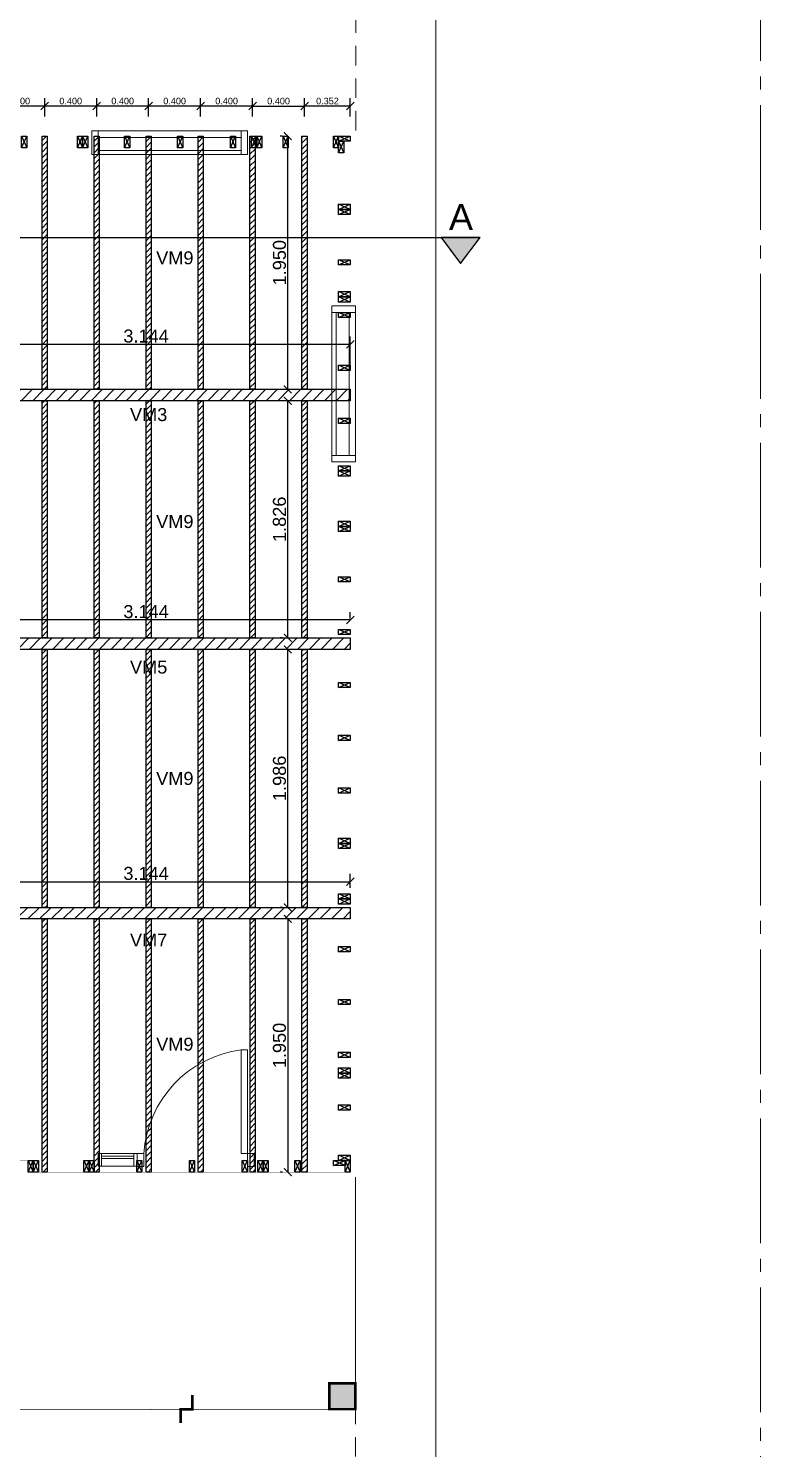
# Model space of a CAD drawing. Header units: millimetres. Extents: x 2924 to 6397, y 1555 to 1704.
# Drawn here: x 3223.69 to 3229.33, y 1618.22 to 1629.15 of the extents above; entities that cross this region are included whole.
import ezdxf

# ---------------------------------------------------------------- set-up
doc = ezdxf.new("R2010")
doc.units = ezdxf.units.MM
doc.header["$PDMODE"] = 35
for name, pattern in [('ACAD_ISO04W100', [30, 24, -3, 0, -3]), ('CONTINUA', [200, 100, 100]), ('DASHED', [0.75, 0.5, -0.25])]:
    doc.linetypes.add(name, pattern=pattern)
doc.layers.get('Defpoints').update_dxf_attribs({"color": 230})
for name, color, linetype in [('EJES', 8, 'Continuous'), ('P0- COLUMNAS HºAº', 7, 'Continuous'), ('P0-CARPINTERIAS', 7, 'Continuous'), ('P0-PANEL', 7, 'Continuous'), ('P0-PROYECCION', 7, 'Continuous'), ('P0-SOLADOS', 7, 'Continuous'), ('PT-MUROS', 7, 'Continuous')]:
    doc.layers.add(name, color=color, linetype=linetype)
doc.styles.add('Arial10', font='arial.ttf', dxfattribs={"height": 0.1})
doc.styles.get("Standard").update_dxf_attribs({"font": 'arial.ttf'})
doc.dimstyles.new('COTA-1-50', dxfattribs={"dimtxt": 0.1, "dimasz": 0.06, "dimexe": 0.06, "dimexo": 0.15, "dimgap": 0.0125, "dimtad": 1, "dimzin": 0, "dimdsep": 46, "dimtxsty": 'Arial10', "dimblk1": 'ARCHTICK', "dimblk2": 'ARCHTICK', "dimsah": 1, "dimcen": 0.09, "dimclrd": 7, "dimclre": 7, "dimclrt": 7, "dimazin": 0, "dimtfac": 1, "dimtofl": 0, "dimtmove": 2, "dimatfit": 3, "dimldrblk": 'ARCHTICK', "dimfxl": 1, "dimtolj": 1, "dimtzin": 0, "dimarcsym": 0})
pattern_1 = [(45, (135.90434, 0), (-0.0449012806, 0.0449012806), [])]

# ---------------------------------------------------------------- blocks, each defined once
blk = doc.blocks.new('A$Ce0bfc8d9')
at = {"color": 0}
for points in [[(0, 2.4), (0, 2.44), (0.09, 2.44), (0.09, 2.4), (0, 2.4), (0.09, 2.44), (0.09, 2.4), (0, 2.44)], [(0, 2.013), (0, 2.053), (0.09, 2.053), (0.09, 2.013), (0, 2.013), (0.09, 2.053), (0.09, 2.013), (0, 2.053)], [(0, 1.973), (0, 2.013), (0.09, 2.013), (0.09, 1.973), (0, 1.973), (0.09, 2.013), (0.09, 1.973), (0, 2.013)], [(0, 0.673), (0, 0.713), (0.09, 0.713), (0.09, 0.673), (0, 0.673), (0.09, 0.713), (0.09, 0.673), (0, 0.713)], [(0, 0.633), (0, 0.673), (0.09, 0.673), (0.09, 0.633), (0, 0.633), (0.09, 0.673), (0.09, 0.633), (0, 0.673)], [(0, 0.387), (0, 0.427), (0.09, 0.427), (0.09, 0.387), (0, 0.387), (0.09, 0.427), (0.09, 0.387), (0, 0.427)], [(0, 0), (0, 0.04), (0.09, 0.04), (0.09, 0), (0, 0), (0.09, 0.04), (0.09, 0), (0, 0.04)]]:
    blk.add_lwpolyline(points, dxfattribs=at)
at = {"color": 0, "const_width": 0.0003}
blk.add_lwpolyline([(0.09, 0), (0, 0), (0, 2.44), (0.09, 2.44)], close=True, dxfattribs=at)
at = {"color": 8}
for points in [[(0, 1.607), (0, 1.647), (0.09, 1.647), (0.09, 1.607), (0, 1.607), (0.09, 1.647), (0.09, 1.607), (0, 1.647)], [(0, 1.2), (0, 1.24), (0.09, 1.24), (0.09, 1.2), (0, 1.2), (0.09, 1.24), (0.09, 1.2), (0, 1.24)], [(0, 0.793), (0, 0.833), (0.09, 0.833), (0.09, 0.793), (0, 0.793), (0.09, 0.833), (0.09, 0.793), (0, 0.833)]]:
    blk.add_lwpolyline(points, dxfattribs=at)
blk = doc.blocks.new('A$Ce87a268d')
at = {"color": 0}
for points in [[(0, 2.4), (0, 2.44), (0.09, 2.44), (0.09, 2.4), (0, 2.4), (0.09, 2.44), (0.09, 2.4), (0, 2.44)], [(0, 2.013), (0, 2.053), (0.09, 2.053), (0.09, 2.013), (0, 2.013), (0.09, 2.053), (0.09, 2.013), (0, 2.053)], [(0, 1.607), (0, 1.647), (0.09, 1.647), (0.09, 1.607), (0, 1.607), (0.09, 1.647), (0.09, 1.607), (0, 1.647)], [(0, 1.2), (0, 1.24), (0.09, 1.24), (0.09, 1.2), (0, 1.2), (0.09, 1.24), (0.09, 1.2), (0, 1.24)], [(0, 0.793), (0, 0.833), (0.09, 0.833), (0.09, 0.793), (0, 0.793), (0.09, 0.833), (0.09, 0.793), (0, 0.833)], [(0, 0.387), (0, 0.427), (0.09, 0.427), (0.09, 0.387), (0, 0.387), (0.09, 0.427), (0.09, 0.387), (0, 0.427)], [(0, 0), (0, 0.04), (0.09, 0.04), (0.09, 0), (0, 0), (0.09, 0.04), (0.09, 0), (0, 0.04)]]:
    blk.add_lwpolyline(points, dxfattribs=at)
at = {"color": 0, "const_width": 0.0003}
blk.add_lwpolyline([(0.09, 0), (0, 0), (0, 2.44), (0.09, 2.44)], close=True, dxfattribs=at)
blk = doc.blocks.new('A$Cebfddf67')
at = {"color": 0}
for points in [[(0, 2.4), (0, 2.44), (0.09, 2.44), (0.09, 2.4), (0, 2.4), (0.09, 2.44), (0.09, 2.4), (0, 2.44)], [(0, 2.013), (0, 2.053), (0.09, 2.053), (0.09, 2.013), (0, 2.013), (0.09, 2.053), (0.09, 2.013), (0, 2.053)], [(0, 1.767), (0, 1.807), (0.09, 1.807), (0.09, 1.767), (0, 1.767), (0.09, 1.807), (0.09, 1.767), (0, 1.807)], [(0, 1.727), (0, 1.767), (0.09, 1.767), (0.09, 1.727), (0, 1.727), (0.09, 1.767), (0.09, 1.727), (0, 1.767)], [(0, 0.427), (0, 0.467), (0.09, 0.467), (0.09, 0.427), (0, 0.427), (0.09, 0.467), (0.09, 0.427), (0, 0.467)], [(0, 0.387), (0, 0.427), (0.09, 0.427), (0.09, 0.387), (0, 0.387), (0.09, 0.427), (0.09, 0.387), (0, 0.427)], [(0, 0), (0, 0.04), (0.09, 0.04), (0.09, 0), (0, 0), (0.09, 0.04), (0.09, 0), (0, 0.04)]]:
    blk.add_lwpolyline(points, dxfattribs=at)
at = {"color": 0, "const_width": 0.0003}
blk.add_lwpolyline([(0.09, 0), (0, 0), (0, 2.44), (0.09, 2.44)], close=True, dxfattribs=at)
at = {"color": 8}
for points in [[(0, 1.607), (0, 1.647), (0.09, 1.647), (0.09, 1.607), (0, 1.607), (0.09, 1.647), (0.09, 1.607), (0, 1.647)], [(0, 1.2), (0, 1.24), (0.09, 1.24), (0.09, 1.2), (0, 1.2), (0.09, 1.24), (0.09, 1.2), (0, 1.24)], [(0, 0.793), (0, 0.833), (0.09, 0.833), (0.09, 0.793), (0, 0.793), (0.09, 0.833), (0.09, 0.793), (0, 0.833)]]:
    blk.add_lwpolyline(points, dxfattribs=at)
blk = doc.blocks.new('A$C12c60659')
at = {"color": 0}
for points in [[(0, 0.523), (0, 0.563), (0.09, 0.563), (0.09, 0.523), (0, 0.523), (0.09, 0.563), (0.09, 0.523), (0, 0.563)], [(0, 0.523), (0.04, 0.523), (0.04, 0.433), (0, 0.433), (0, 0.523), (0.04, 0.433), (0, 0.433), (0.04, 0.523)], [(0, -0.002), (0, 0.038), (0.09, 0.038), (0.09, -0.002), (0, -0.002), (0.09, 0.038), (0.09, -0.002), (0, 0.038)]]:
    blk.add_lwpolyline(points, dxfattribs=at)
at = {"color": 0, "const_width": 0.0003}
blk.add_lwpolyline([(0.09, -0.002), (0, -0.002), (0, 0.563), (0.09, 0.563)], close=True, dxfattribs=at)
blk = doc.blocks.new('A$C7a4a4ba2')
at = {"color": 0}
for points in [[(-0.004, 0.09), (0.036, 0.09), (0.036, 0), (-0.004, 0), (-0.004, 0.09), (0.036, 0), (-0.004, 0), (0.036, 0.09)], [(0.386, 0.09), (0.426, 0.09), (0.426, 0), (0.386, 0), (0.386, 0.09), (0.426, 0), (0.386, 0), (0.426, 0.09)], [(0.426, 0.09), (0.466, 0.09), (0.466, 0), (0.426, 0), (0.426, 0.09), (0.466, 0), (0.426, 0), (0.466, 0.09)], [(1.725, 0.09), (1.765, 0.09), (1.765, 0), (1.725, 0), (1.725, 0.09), (1.765, 0), (1.725, 0), (1.765, 0.09)], [(1.765, 0.09), (1.805, 0.09), (1.805, 0), (1.765, 0), (1.765, 0.09), (1.805, 0), (1.765, 0), (1.805, 0.09)], [(2.01, 0.09), (2.05, 0.09), (2.05, 0), (2.01, 0), (2.01, 0.09), (2.05, 0), (2.01, 0), (2.05, 0.09)], [(2.306, 0.05), (2.306, 0.09), (2.396, 0.09), (2.396, 0.05), (2.306, 0.05), (2.396, 0.09), (2.396, 0.05), (2.306, 0.09)], [(2.396, 0.09), (2.436, 0.09), (2.436, 0), (2.396, 0), (2.396, 0.09), (2.436, 0), (2.396, 0), (2.436, 0.09)]]:
    blk.add_lwpolyline(points, dxfattribs=at)
at = {"color": 0, "const_width": 0.0003}
blk.add_lwpolyline([(-0.004, 0.09), (2.436, 0.09), (2.436, 0), (-0.004, 0)], close=True, dxfattribs=at)
at = {"color": 8}
for points in [[(0.792, 0.09), (0.832, 0.09), (0.832, 0), (0.792, 0), (0.792, 0.09), (0.832, 0), (0.792, 0), (0.832, 0.09)], [(1.198, 0.09), (1.238, 0.09), (1.238, 0), (1.198, 0), (1.198, 0.09), (1.238, 0), (1.198, 0), (1.238, 0.09)], [(1.604, 0.09), (1.644, 0.09), (1.644, 0), (1.604, 0), (1.604, 0.09), (1.644, 0), (1.604, 0), (1.644, 0.09)]]:
    blk.add_lwpolyline(points, dxfattribs=at)
blk = doc.blocks.new('A$C5d8a38c0')
at = {"color": 0, "const_width": 0.0003}
blk.add_lwpolyline([(0, 0.09), (0.71, 0.09), (0.71, 0), (0, 0)], close=True, dxfattribs=at)
at = {"color": 0}
for points in [[(0, 0.09), (0.04, 0.09), (0.04, 0), (0, 0), (0, 0.09), (0.04, 0), (0, 0), (0.04, 0.09)], [(0.284, 0.09), (0.324, 0.09), (0.324, 0), (0.284, 0), (0.284, 0.09), (0.324, 0), (0.284, 0), (0.324, 0.09)], [(0.67, 0.09), (0.71, 0.09), (0.71, 0), (0.67, 0), (0.67, 0.09), (0.71, 0), (0.67, 0), (0.71, 0.09)]]:
    blk.add_lwpolyline(points, dxfattribs=at)
blk = doc.blocks.new('A$Ce5a903bd')
at = {"color": 0}
for points in [[(0, 0.09), (0.04, 0.09), (0.04, 0), (0, 0), (0, 0.09), (0.04, 0), (0, 0), (0.04, 0.09)], [(0.43, 0.09), (0.47, 0.09), (0.47, 0), (0.43, 0), (0.43, 0.09), (0.47, 0), (0.43, 0), (0.47, 0.09)], [(0.47, 0.09), (0.51, 0.09), (0.51, 0), (0.47, 0), (0.47, 0.09), (0.51, 0), (0.47, 0), (0.51, 0.09)], [(1.77, 0.09), (1.81, 0.09), (1.81, 0), (1.77, 0), (1.77, 0.09), (1.81, 0), (1.77, 0), (1.81, 0.09)], [(1.81, 0.09), (1.85, 0.09), (1.85, 0), (1.81, 0), (1.81, 0.09), (1.85, 0), (1.81, 0), (1.85, 0.09)], [(2.013, 0.09), (2.053, 0.09), (2.053, 0), (2.013, 0), (2.013, 0.09), (2.053, 0), (2.013, 0), (2.053, 0.09)], [(2.4, 0.09), (2.44, 0.09), (2.44, 0), (2.4, 0), (2.4, 0.09), (2.44, 0), (2.4, 0), (2.44, 0.09)]]:
    blk.add_lwpolyline(points, dxfattribs=at)
at = {"color": 0, "const_width": 0.0003}
blk.add_lwpolyline([(2.44, 0.09), (0, 0.09), (0, 0), (2.44, 0)], close=True, dxfattribs=at)
at = {"color": 8}
for points in [[(0.793, 0.09), (0.833, 0.09), (0.833, 0), (0.793, 0), (0.793, 0.09), (0.833, 0), (0.793, 0), (0.833, 0.09)], [(1.2, 0.09), (1.24, 0.09), (1.24, 0), (1.2, 0), (1.2, 0.09), (1.24, 0), (1.2, 0), (1.24, 0.09)], [(1.607, 0.09), (1.647, 0.09), (1.647, 0), (1.607, 0), (1.607, 0.09), (1.647, 0), (1.607, 0), (1.647, 0.09)]]:
    blk.add_lwpolyline(points, dxfattribs=at)
blk = doc.blocks.new('_ARCHTICK')
at = {"color": 0, "linetype": 'ByBlock', "const_width": 0.15}
blk.add_lwpolyline([(-0.5, -0.5), (0.5, 0.5)], dxfattribs=at)
blk = doc.blocks.new('*D143')
at = {"layer": 'Defpoints', "color": 0, "transparency": 16777216}
for p in [(3226.169, 1622.581), (3223.025, 1622.384), (3226.169, 1622.384)]:
    blk.add_point(p, dxfattribs=at)
at = {"layer": 'PT-MUROS', "color": 7, "lineweight": -2, "transparency": 16777216}
for p, q in [((3223.025, 1622.534), (3223.025, 1622.641)), ((3226.169, 1622.534), (3226.169, 1622.641)), ((3223.025, 1622.581), (3226.169, 1622.581))]:
    blk.add_line(p, q, dxfattribs=at)
at = {"layer": 'PT-MUROS', "color": 7, "lineweight": -2, "transparency": 16777216, "xscale": 0.06, "yscale": 0.06, "zscale": 0.06, "rotation": 180}
blk.add_blockref('_ARCHTICK', (3223.025, 1622.581), dxfattribs=at)
at = {"layer": 'PT-MUROS', "color": 7, "lineweight": -2, "transparency": 16777216, "xscale": 0.06, "yscale": 0.06, "zscale": 0.06}
blk.add_blockref('_ARCHTICK', (3226.169, 1622.581), dxfattribs=at)
at = {"layer": 'PT-MUROS', "color": 7, "transparency": 16777216, "insert": (3224.597, 1622.645), "char_height": 0.1, "attachment_point": 5, "style": 'Arial10'}
blk.add_mtext('\\A1;3.144', dxfattribs=at)
blk = doc.blocks.new('*D144')
at = {"layer": 'Defpoints', "color": 0, "transparency": 16777216}
for p in [(3225.797, 1622.296), (3225.688, 1620.346), (3225.797, 1620.346)]:
    blk.add_point(p, dxfattribs=at)
at = {"layer": 'PT-MUROS', "color": 7, "lineweight": -2, "transparency": 16777216}
for p, q in [((3225.647, 1622.296), (3225.628, 1622.296)), ((3225.688, 1622.296), (3225.688, 1620.346)), ((3225.647, 1620.346), (3225.628, 1620.346))]:
    blk.add_line(p, q, dxfattribs=at)
at = {"layer": 'PT-MUROS', "color": 7, "lineweight": -2, "transparency": 16777216, "xscale": 0.06, "yscale": 0.06, "zscale": 0.06}
for p, rotation in [((3225.688, 1622.296), 90), ((3225.688, 1620.346), 270)]:
    blk.add_blockref('_ARCHTICK', p, dxfattribs=dict(at, rotation=rotation))
at = {"layer": 'PT-MUROS', "color": 7, "transparency": 16777216, "insert": (3225.624, 1621.321), "char_height": 0.1, "attachment_point": 5, "rotation": 90, "style": 'Arial10'}
blk.add_mtext('\\A1;1.950', dxfattribs=at)
blk = doc.blocks.new('*D145')
at = {"layer": 'Defpoints', "color": 0, "transparency": 16777216}
for p in [(3225.688, 1624.37), (3225.797, 1624.37), (3225.797, 1622.384)]:
    blk.add_point(p, dxfattribs=at)
at = {"layer": 'PT-MUROS', "color": 7, "lineweight": -2, "transparency": 16777216}
for p, q in [((3225.647, 1624.37), (3225.628, 1624.37)), ((3225.688, 1622.384), (3225.688, 1624.37)), ((3225.647, 1622.384), (3225.628, 1622.384))]:
    blk.add_line(p, q, dxfattribs=at)
at = {"layer": 'PT-MUROS', "color": 7, "lineweight": -2, "transparency": 16777216, "xscale": 0.06, "yscale": 0.06, "zscale": 0.06}
for p, rotation in [((3225.688, 1624.37), 90), ((3225.688, 1622.384), 270)]:
    blk.add_blockref('_ARCHTICK', p, dxfattribs=dict(at, rotation=rotation))
at = {"layer": 'PT-MUROS', "color": 7, "transparency": 16777216, "insert": (3225.624, 1623.377), "char_height": 0.1, "attachment_point": 5, "rotation": 90, "style": 'Arial10'}
blk.add_mtext('\\A1;1.986', dxfattribs=at)
blk = doc.blocks.new('*D146')
at = {"layer": 'Defpoints', "color": 0, "transparency": 16777216}
for p in [(3225.688, 1626.283), (3225.797, 1626.283), (3225.797, 1624.458)]:
    blk.add_point(p, dxfattribs=at)
at = {"layer": 'PT-MUROS', "color": 7, "lineweight": -2, "transparency": 16777216}
for p, q in [((3225.647, 1626.283), (3225.628, 1626.283)), ((3225.688, 1624.458), (3225.688, 1626.283)), ((3225.647, 1624.458), (3225.628, 1624.458))]:
    blk.add_line(p, q, dxfattribs=at)
at = {"layer": 'PT-MUROS', "color": 7, "lineweight": -2, "transparency": 16777216, "xscale": 0.06, "yscale": 0.06, "zscale": 0.06}
for p, rotation in [((3225.688, 1626.283), 90), ((3225.688, 1624.458), 270)]:
    blk.add_blockref('_ARCHTICK', p, dxfattribs=dict(at, rotation=rotation))
at = {"layer": 'PT-MUROS', "color": 7, "transparency": 16777216, "insert": (3225.624, 1625.371), "char_height": 0.1, "attachment_point": 5, "rotation": 90, "style": 'Arial10'}
blk.add_mtext('\\A1;1.826', dxfattribs=at)
blk = doc.blocks.new('*D147')
at = {"layer": 'Defpoints', "color": 0, "transparency": 16777216}
for p in [(3225.688, 1628.321), (3225.797, 1628.321), (3225.797, 1626.371)]:
    blk.add_point(p, dxfattribs=at)
at = {"layer": 'PT-MUROS', "color": 7, "lineweight": -2, "transparency": 16777216}
for p, q in [((3225.647, 1628.321), (3225.628, 1628.321)), ((3225.688, 1626.371), (3225.688, 1628.321)), ((3225.647, 1626.371), (3225.628, 1626.371))]:
    blk.add_line(p, q, dxfattribs=at)
at = {"layer": 'PT-MUROS', "color": 7, "lineweight": -2, "transparency": 16777216, "xscale": 0.06, "yscale": 0.06, "zscale": 0.06}
for p, rotation in [((3225.688, 1628.321), 90), ((3225.688, 1626.371), 270)]:
    blk.add_blockref('_ARCHTICK', p, dxfattribs=dict(at, rotation=rotation))
at = {"layer": 'PT-MUROS', "color": 7, "transparency": 16777216, "insert": (3225.624, 1627.346), "char_height": 0.1, "attachment_point": 5, "rotation": 90, "style": 'Arial10'}
blk.add_mtext('\\A1;1.950', dxfattribs=at)
blk = doc.blocks.new('*D149')
at = {"layer": 'Defpoints', "color": 0, "transparency": 16777216}
for p in [(3226.169, 1626.718), (3223.025, 1626.371), (3226.169, 1626.371)]:
    blk.add_point(p, dxfattribs=at)
at = {"layer": 'PT-MUROS', "color": 7, "lineweight": -2, "transparency": 16777216}
for p, q in [((3223.025, 1626.521), (3223.025, 1626.778)), ((3226.169, 1626.521), (3226.169, 1626.778)), ((3223.025, 1626.718), (3226.169, 1626.718))]:
    blk.add_line(p, q, dxfattribs=at)
at = {"layer": 'PT-MUROS', "color": 7, "lineweight": -2, "transparency": 16777216, "xscale": 0.06, "yscale": 0.06, "zscale": 0.06, "rotation": 180}
blk.add_blockref('_ARCHTICK', (3223.025, 1626.718), dxfattribs=at)
at = {"layer": 'PT-MUROS', "color": 7, "lineweight": -2, "transparency": 16777216, "xscale": 0.06, "yscale": 0.06, "zscale": 0.06}
blk.add_blockref('_ARCHTICK', (3226.169, 1626.718), dxfattribs=at)
at = {"layer": 'PT-MUROS', "color": 7, "transparency": 16777216, "insert": (3224.597, 1626.781), "char_height": 0.1, "attachment_point": 5, "style": 'Arial10'}
blk.add_mtext('\\A1;3.144', dxfattribs=at)
blk = doc.blocks.new('*D150')
at = {"layer": 'Defpoints', "color": 0, "transparency": 16777216}
for p in [(3223.025, 1624.596), (3223.025, 1624.458), (3226.169, 1624.458)]:
    blk.add_point(p, dxfattribs=at)
at = {"layer": 'PT-MUROS', "color": 7, "lineweight": -2, "transparency": 16777216}
for p, q in [((3223.025, 1624.608), (3223.025, 1624.656)), ((3226.169, 1624.596), (3223.025, 1624.596)), ((3226.169, 1624.608), (3226.169, 1624.656))]:
    blk.add_line(p, q, dxfattribs=at)
at = {"layer": 'PT-MUROS', "color": 7, "lineweight": -2, "transparency": 16777216, "xscale": 0.06, "yscale": 0.06, "zscale": 0.06, "rotation": 180}
blk.add_blockref('_ARCHTICK', (3223.025, 1624.596), dxfattribs=at)
at = {"layer": 'PT-MUROS', "color": 7, "lineweight": -2, "transparency": 16777216, "xscale": 0.06, "yscale": 0.06, "zscale": 0.06}
blk.add_blockref('_ARCHTICK', (3226.169, 1624.596), dxfattribs=at)
at = {"layer": 'PT-MUROS', "color": 7, "transparency": 16777216, "insert": (3224.597, 1624.66), "char_height": 0.1, "attachment_point": 5, "style": 'Arial10'}
blk.add_mtext('\\A1;3.144', dxfattribs=at)
blk = doc.blocks.new('*D161')
at = {"layer": 'Defpoints', "color": 0, "transparency": 16777216}
for p in [(3225.817, 1628.552), (3225.817, 1628.321), (3226.169, 1628.321)]:
    blk.add_point(p, dxfattribs=at)
at = {"layer": 'PT-MUROS', "color": 7, "lineweight": -2, "transparency": 16777216}
for p, q in [((3225.817, 1628.471), (3225.817, 1628.612)), ((3226.169, 1628.471), (3226.169, 1628.612)), ((3226.169, 1628.552), (3225.817, 1628.552))]:
    blk.add_line(p, q, dxfattribs=at)
at = {"layer": 'PT-MUROS', "color": 7, "lineweight": -2, "transparency": 16777216, "xscale": 0.06, "yscale": 0.06, "zscale": 0.06, "rotation": 180}
blk.add_blockref('_ARCHTICK', (3225.817, 1628.552), dxfattribs=at)
at = {"layer": 'PT-MUROS', "color": 7, "lineweight": -2, "transparency": 16777216, "xscale": 0.06, "yscale": 0.06, "zscale": 0.06}
blk.add_blockref('_ARCHTICK', (3226.169, 1628.552), dxfattribs=at)
at = {"layer": 'PT-MUROS', "color": 7, "transparency": 16777216, "insert": (3225.993, 1628.59), "char_height": 0.05, "attachment_point": 5}
blk.add_mtext('\\A1;0.352', dxfattribs=at)
blk = doc.blocks.new('*D162')
at = {"layer": 'Defpoints', "color": 0, "transparency": 16777216}
for p in [(3225.817, 1628.552), (3225.417, 1628.321), (3225.817, 1628.321)]:
    blk.add_point(p, dxfattribs=at)
at = {"layer": 'PT-MUROS', "color": 7, "lineweight": -2, "transparency": 16777216}
for p, q in [((3225.417, 1628.471), (3225.417, 1628.612)), ((3225.817, 1628.471), (3225.817, 1628.612)), ((3225.417, 1628.552), (3225.817, 1628.552))]:
    blk.add_line(p, q, dxfattribs=at)
at = {"layer": 'PT-MUROS', "color": 7, "lineweight": -2, "transparency": 16777216, "xscale": 0.06, "yscale": 0.06, "zscale": 0.06, "rotation": 180}
blk.add_blockref('_ARCHTICK', (3225.417, 1628.552), dxfattribs=at)
at = {"layer": 'PT-MUROS', "color": 7, "lineweight": -2, "transparency": 16777216, "xscale": 0.06, "yscale": 0.06, "zscale": 0.06}
blk.add_blockref('_ARCHTICK', (3225.817, 1628.552), dxfattribs=at)
at = {"layer": 'PT-MUROS', "color": 7, "transparency": 16777216, "insert": (3225.617, 1628.59), "char_height": 0.05, "attachment_point": 5}
blk.add_mtext('\\A1;0.400', dxfattribs=at)
blk = doc.blocks.new('*D163')
at = {"layer": 'Defpoints', "color": 0, "transparency": 16777216}
for p in [(3225.017, 1628.552), (3225.017, 1628.321), (3225.417, 1628.321)]:
    blk.add_point(p, dxfattribs=at)
at = {"layer": 'PT-MUROS', "color": 7, "lineweight": -2, "transparency": 16777216}
for p, q in [((3225.017, 1628.471), (3225.017, 1628.612)), ((3225.417, 1628.471), (3225.417, 1628.612)), ((3225.417, 1628.552), (3225.017, 1628.552))]:
    blk.add_line(p, q, dxfattribs=at)
at = {"layer": 'PT-MUROS', "color": 7, "lineweight": -2, "transparency": 16777216, "xscale": 0.06, "yscale": 0.06, "zscale": 0.06, "rotation": 180}
blk.add_blockref('_ARCHTICK', (3225.017, 1628.552), dxfattribs=at)
at = {"layer": 'PT-MUROS', "color": 7, "lineweight": -2, "transparency": 16777216, "xscale": 0.06, "yscale": 0.06, "zscale": 0.06}
blk.add_blockref('_ARCHTICK', (3225.417, 1628.552), dxfattribs=at)
at = {"layer": 'PT-MUROS', "color": 7, "transparency": 16777216, "insert": (3225.217, 1628.59), "char_height": 0.05, "attachment_point": 5}
blk.add_mtext('\\A1;0.400', dxfattribs=at)
blk = doc.blocks.new('*D164')
at = {"layer": 'Defpoints', "color": 0, "transparency": 16777216}
for p in [(3224.617, 1628.552), (3224.617, 1628.321), (3225.017, 1628.321)]:
    blk.add_point(p, dxfattribs=at)
at = {"layer": 'PT-MUROS', "color": 7, "lineweight": -2, "transparency": 16777216}
for p, q in [((3224.617, 1628.471), (3224.617, 1628.612)), ((3225.017, 1628.471), (3225.017, 1628.612)), ((3225.017, 1628.552), (3224.617, 1628.552))]:
    blk.add_line(p, q, dxfattribs=at)
at = {"layer": 'PT-MUROS', "color": 7, "lineweight": -2, "transparency": 16777216, "xscale": 0.06, "yscale": 0.06, "zscale": 0.06, "rotation": 180}
blk.add_blockref('_ARCHTICK', (3224.617, 1628.552), dxfattribs=at)
at = {"layer": 'PT-MUROS', "color": 7, "lineweight": -2, "transparency": 16777216, "xscale": 0.06, "yscale": 0.06, "zscale": 0.06}
blk.add_blockref('_ARCHTICK', (3225.017, 1628.552), dxfattribs=at)
at = {"layer": 'PT-MUROS', "color": 7, "transparency": 16777216, "insert": (3224.817, 1628.59), "char_height": 0.05, "attachment_point": 5}
blk.add_mtext('\\A1;0.400', dxfattribs=at)
blk = doc.blocks.new('*D165')
at = {"layer": 'Defpoints', "color": 0, "transparency": 16777216}
for p in [(3224.217, 1628.552), (3224.217, 1628.321), (3224.617, 1628.321)]:
    blk.add_point(p, dxfattribs=at)
at = {"layer": 'PT-MUROS', "color": 7, "lineweight": -2, "transparency": 16777216}
for p, q in [((3224.217, 1628.471), (3224.217, 1628.612)), ((3224.617, 1628.471), (3224.617, 1628.612)), ((3224.617, 1628.552), (3224.217, 1628.552))]:
    blk.add_line(p, q, dxfattribs=at)
at = {"layer": 'PT-MUROS', "color": 7, "lineweight": -2, "transparency": 16777216, "xscale": 0.06, "yscale": 0.06, "zscale": 0.06, "rotation": 180}
blk.add_blockref('_ARCHTICK', (3224.217, 1628.552), dxfattribs=at)
at = {"layer": 'PT-MUROS', "color": 7, "lineweight": -2, "transparency": 16777216, "xscale": 0.06, "yscale": 0.06, "zscale": 0.06}
blk.add_blockref('_ARCHTICK', (3224.617, 1628.552), dxfattribs=at)
at = {"layer": 'PT-MUROS', "color": 7, "transparency": 16777216, "insert": (3224.417, 1628.59), "char_height": 0.05, "attachment_point": 5}
blk.add_mtext('\\A1;0.400', dxfattribs=at)
blk = doc.blocks.new('*D166')
at = {"layer": 'Defpoints', "color": 0, "transparency": 16777216}
for p in [(3223.817, 1628.552), (3223.817, 1628.321), (3224.217, 1628.321)]:
    blk.add_point(p, dxfattribs=at)
at = {"layer": 'PT-MUROS', "color": 7, "lineweight": -2, "transparency": 16777216}
for p, q in [((3223.817, 1628.471), (3223.817, 1628.612)), ((3224.217, 1628.471), (3224.217, 1628.612)), ((3224.217, 1628.552), (3223.817, 1628.552))]:
    blk.add_line(p, q, dxfattribs=at)
at = {"layer": 'PT-MUROS', "color": 7, "lineweight": -2, "transparency": 16777216, "xscale": 0.06, "yscale": 0.06, "zscale": 0.06, "rotation": 180}
blk.add_blockref('_ARCHTICK', (3223.817, 1628.552), dxfattribs=at)
at = {"layer": 'PT-MUROS', "color": 7, "lineweight": -2, "transparency": 16777216, "xscale": 0.06, "yscale": 0.06, "zscale": 0.06}
blk.add_blockref('_ARCHTICK', (3224.217, 1628.552), dxfattribs=at)
at = {"layer": 'PT-MUROS', "color": 7, "transparency": 16777216, "insert": (3224.017, 1628.59), "char_height": 0.05, "attachment_point": 5}
blk.add_mtext('\\A1;0.400', dxfattribs=at)
blk = doc.blocks.new('*D167')
at = {"layer": 'Defpoints', "color": 0, "transparency": 16777216}
for p in [(3223.417, 1628.552), (3223.417, 1628.321), (3223.817, 1628.321)]:
    blk.add_point(p, dxfattribs=at)
at = {"layer": 'PT-MUROS', "color": 7, "lineweight": -2, "transparency": 16777216}
for p, q in [((3223.417, 1628.471), (3223.417, 1628.612)), ((3223.817, 1628.471), (3223.817, 1628.612)), ((3223.817, 1628.552), (3223.417, 1628.552))]:
    blk.add_line(p, q, dxfattribs=at)
at = {"layer": 'PT-MUROS', "color": 7, "lineweight": -2, "transparency": 16777216, "xscale": 0.06, "yscale": 0.06, "zscale": 0.06, "rotation": 180}
blk.add_blockref('_ARCHTICK', (3223.417, 1628.552), dxfattribs=at)
at = {"layer": 'PT-MUROS', "color": 7, "lineweight": -2, "transparency": 16777216, "xscale": 0.06, "yscale": 0.06, "zscale": 0.06}
blk.add_blockref('_ARCHTICK', (3223.817, 1628.552), dxfattribs=at)
at = {"layer": 'PT-MUROS', "color": 7, "transparency": 16777216, "insert": (3223.617, 1628.59), "char_height": 0.05, "attachment_point": 5}
blk.add_mtext('\\A1;0.400', dxfattribs=at)
blk = doc.blocks.new('*D397')
at = {"layer": 'Defpoints', "color": 0, "transparency": 16777216}
for p in [(3131.893, 1621.241), (3132.881, 1621.241), (3132.881, 1620.903), (3220.46, 1562.18), (3220.46, 1561.981), (3228.345, 1561.981)]:
    blk.add_point(p, dxfattribs=at)
at = {"layer": 'PT-MUROS', "color": 7, "lineweight": -2, "transparency": 16777216}
for p, q in [((3131.893, 1621.091), (3131.893, 1620.843)), ((3132.881, 1621.091), (3132.881, 1620.843)), ((3131.893, 1620.903), (3132.881, 1620.903)), ((3220.46, 1562.131), (3220.46, 1562.24)), ((3228.345, 1562.18), (3220.46, 1562.18)), ((3228.345, 1562.131), (3228.345, 1562.24))]:
    blk.add_line(p, q, dxfattribs=at)
at = {"layer": 'PT-MUROS', "color": 7, "lineweight": -2, "transparency": 16777216, "xscale": 0.06, "yscale": 0.06, "zscale": 0.06, "rotation": 180}
for p in [(3131.893, 1620.903), (3220.46, 1562.18)]:
    blk.add_blockref('_ARCHTICK', p, dxfattribs=at)
at = {"layer": 'PT-MUROS', "color": 7, "lineweight": -2, "transparency": 16777216, "xscale": 0.06, "yscale": 0.06, "zscale": 0.06}
for p in [(3132.881, 1620.903), (3228.345, 1562.18)]:
    blk.add_blockref('_ARCHTICK', p, dxfattribs=at)
at = {"layer": 'PT-MUROS', "color": 7, "transparency": 16777216, "char_height": 0.1, "attachment_point": 5, "style": 'Arial10'}
for s, insert in [('\\A1;0.99', (3132.387, 1620.967)), ('\\A1;7.885', (3224.402, 1562.244))]:
    blk.add_mtext(s, dxfattribs=dict(at, insert=insert))
blk = doc.blocks.new('*D398')
at = {"layer": 'Defpoints', "color": 0, "transparency": 16777216}
for p in [(3132.881, 1621.241), (3133.869, 1621.241), (3133.869, 1620.903), (3228.345, 1565.434), (3228.345, 1565.181), (3228.575, 1565.181)]:
    blk.add_point(p, dxfattribs=at)
at = {"layer": 'PT-MUROS', "color": 7, "lineweight": -2, "transparency": 16777216}
for p, q in [((3132.881, 1621.091), (3132.881, 1620.843)), ((3133.869, 1621.091), (3133.869, 1620.843)), ((3132.881, 1620.903), (3133.869, 1620.903)), ((3228.495, 1565.434), (3228.635, 1565.434)), ((3228.575, 1565.434), (3228.575, 1565.181)), ((3228.495, 1565.181), (3228.635, 1565.181))]:
    blk.add_line(p, q, dxfattribs=at)
at = {"layer": 'PT-MUROS', "color": 7, "lineweight": -2, "transparency": 16777216, "xscale": 0.06, "yscale": 0.06, "zscale": 0.06}
for p, rotation in [((3132.881, 1620.903), 180), ((3228.575, 1565.434), 90), ((3228.575, 1565.181), 270)]:
    blk.add_blockref('_ARCHTICK', p, dxfattribs=dict(at, rotation=rotation))
blk.add_blockref('_ARCHTICK', (3133.869, 1620.903), dxfattribs=at)
at = {"layer": 'PT-MUROS', "color": 7, "transparency": 16777216, "insert": (3133.375, 1620.967), "char_height": 0.1, "attachment_point": 5, "style": 'Arial10'}
blk.add_mtext('\\A1;0.99', dxfattribs=at)
at = {"layer": 'PT-MUROS', "color": 7, "transparency": 16777216, "insert": (3228.537, 1565.307), "char_height": 0.05, "attachment_point": 5, "rotation": 90}
blk.add_mtext('\\A1;0.253', dxfattribs=at)

msp = doc.modelspace()

# ---------------------------------------------------------------- hatches: boundary and pattern name
at = {"layer": 'P0- COLUMNAS HºAº', "lineweight": 0}
h = msp.add_hatch(color=8, dxfattribs=at)
h.dxf.hatch_style = 1
h.paths.add_polyline_path([(3226.0083, 1618.7216), (3226.2083, 1618.7216), (3226.2083, 1618.5216), (3226.0083, 1618.5216)])
at = {"layer": 'PT-MUROS'}
h = msp.add_hatch(dxfattribs=at)
h.set_pattern_fill('ANSI31', color=4, scale=0.01)
h.set_pattern_definition([(45, (135.904342, 0), (-0.0224506403, 0.0224506403), [])])
h.paths.add_polyline_path([(3225.7968, 1628.3211), (3225.8368, 1628.3211), (3225.8368, 1626.3714), (3225.7968, 1626.3714)])
h.paths.add_polyline_path([(3225.3968, 1628.3211), (3225.4368, 1628.3211), (3225.4368, 1626.3714), (3225.3968, 1626.3714)])
h.paths.add_polyline_path([(3224.9968, 1628.3211), (3225.0368, 1628.3211), (3225.0368, 1626.3714), (3224.9968, 1626.3714)])
h.paths.add_polyline_path([(3224.5968, 1628.3211), (3224.6368, 1628.3211), (3224.6368, 1626.3714), (3224.5968, 1626.3714)])
h.paths.add_polyline_path([(3224.1968, 1628.3211), (3224.2368, 1628.3211), (3224.2368, 1626.3714), (3224.1968, 1626.3714)])
h.paths.add_polyline_path([(3223.7968, 1628.3211), (3223.8368, 1628.3211), (3223.8368, 1626.3714), (3223.7968, 1626.3714)])
h.paths.add_polyline_path([(3223.3968, 1628.3211), (3223.4368, 1628.3211), (3223.4368, 1626.3714), (3223.3968, 1626.3714)])
h.paths.add_polyline_path([(3221.3088, 1628.3211), (3221.3488, 1628.3211), (3221.3488, 1626.3714), (3221.3088, 1626.3714)])
h.paths.add_polyline_path([(3221.7088, 1628.3211), (3221.7488, 1628.3211), (3221.7488, 1626.3714), (3221.7088, 1626.3714)])
h.paths.add_polyline_path([(3222.1088, 1628.3211), (3222.1488, 1628.3211), (3222.1488, 1626.3714), (3222.1088, 1626.3714)])
h.paths.add_polyline_path([(3222.5088, 1628.3211), (3222.5488, 1628.3211), (3222.5488, 1626.3714), (3222.5088, 1626.3714)])
h.paths.add_polyline_path([(3219.7088, 1628.3211), (3219.7488, 1628.3211), (3219.7488, 1626.3714), (3219.7088, 1626.3714)])
h.paths.add_polyline_path([(3220.1088, 1628.3211), (3220.1488, 1628.3211), (3220.1488, 1626.3714), (3220.1088, 1626.3714)])
h.paths.add_polyline_path([(3220.5088, 1628.3211), (3220.5488, 1628.3211), (3220.5488, 1626.3714), (3220.5088, 1626.3714)])
h.paths.add_polyline_path([(3220.9088, 1628.3211), (3220.9488, 1628.3211), (3220.9488, 1626.3714), (3220.9088, 1626.3714)])
h.paths.add_polyline_path([(3219.4765, 1628.3211), (3219.5165, 1628.3211), (3219.5165, 1626.3714), (3219.4765, 1626.3714)])
h.paths.add_polyline_path([(3220.1088, 1626.2834), (3220.1488, 1626.2834), (3220.1488, 1624.4576), (3220.1088, 1624.4576)])
h.paths.add_polyline_path([(3220.5088, 1626.2834), (3220.5488, 1626.2834), (3220.5488, 1624.4576), (3220.5088, 1624.4576)])
h.paths.add_polyline_path([(3220.9088, 1626.2834), (3220.9488, 1626.2834), (3220.9488, 1624.4576), (3220.9088, 1624.4576)])
h.paths.add_polyline_path([(3221.3088, 1626.2834), (3221.3488, 1626.2834), (3221.3488, 1624.4576), (3221.3088, 1624.4576)])
h.paths.add_polyline_path([(3221.7088, 1626.2834), (3221.7488, 1626.2834), (3221.7488, 1624.4576), (3221.7088, 1624.4576)])
h.paths.add_polyline_path([(3222.1088, 1626.2834), (3222.1488, 1626.2834), (3222.1488, 1624.4576), (3222.1088, 1624.4576)])
h.paths.add_polyline_path([(3222.5088, 1626.2834), (3222.5488, 1626.2834), (3222.5488, 1624.4576), (3222.5088, 1624.4576)])
h.paths.add_polyline_path([(3219.4765, 1626.2834), (3219.5165, 1626.2834), (3219.5165, 1624.4576), (3219.4765, 1624.4576)])
h.paths.add_polyline_path([(3219.7088, 1626.2834), (3219.7488, 1626.2834), (3219.7488, 1624.4576), (3219.7088, 1624.4576)])
h.paths.add_polyline_path([(3221.3088, 1624.3696), (3221.3488, 1624.3696), (3221.3489, 1622.3839), (3221.3089, 1622.3839)])
h.paths.add_polyline_path([(3221.7088, 1624.3696), (3221.7488, 1624.3696), (3221.7489, 1622.3839), (3221.7089, 1622.3839)])
h.paths.add_polyline_path([(3222.1088, 1624.3696), (3222.1488, 1624.3696), (3222.1489, 1622.3839), (3222.1089, 1622.3839)])
h.paths.add_polyline_path([(3222.5088, 1624.3696), (3222.5488, 1624.3696), (3222.5489, 1622.3839), (3222.5089, 1622.3839)])
h.paths.add_polyline_path([(3220.5088, 1624.3696), (3220.5488, 1624.3696), (3220.5489, 1622.1761), (3220.5089, 1622.1761)])
h.paths.add_polyline_path([(3220.9088, 1624.3696), (3220.9488, 1624.3696), (3220.9489, 1622.1761), (3220.9089, 1622.1761)])
h.paths.add_polyline_path([(3219.4765, 1624.3696), (3219.5165, 1624.3696), (3219.5165, 1622.1761), (3219.4765, 1622.1761)])
h.paths.add_polyline_path([(3219.7088, 1624.3696), (3219.7488, 1624.3696), (3219.7489, 1622.1761), (3219.7089, 1622.1761)])
h.paths.add_polyline_path([(3220.1088, 1624.3696), (3220.1488, 1624.3696), (3220.1489, 1622.1761), (3220.1089, 1622.1761)])
h.paths.add_polyline_path([(3222.509, 1622.2959), (3222.549, 1622.2959), (3222.549, 1621.1516), (3222.509, 1621.1516)])
h.paths.add_polyline_path([(3221.309, 1622.2959), (3221.349, 1622.2959), (3221.349, 1621.1516), (3221.309, 1621.1516)])
h.paths.add_polyline_path([(3221.709, 1622.2959), (3221.749, 1622.2959), (3221.749, 1621.1516), (3221.709, 1621.1516)])
h.paths.add_polyline_path([(3222.109, 1622.2959), (3222.149, 1622.2959), (3222.149, 1621.1516), (3222.109, 1621.1516)])
h.paths.add_polyline_path([(3221.1263, 1622.2959), (3221.1663, 1622.2959), (3221.1663, 1621.1516), (3221.1263, 1621.1516)])
h.paths.add_polyline_path([(3224.597, 1622.2959), (3224.637, 1622.2959), (3224.637, 1620.3461), (3224.597, 1620.3461)])
h.paths.add_polyline_path([(3224.197, 1622.2959), (3224.237, 1622.2959), (3224.237, 1620.3461), (3224.197, 1620.3461)])
h.paths.add_polyline_path([(3223.797, 1622.2959), (3223.837, 1622.2959), (3223.837, 1620.3461), (3223.797, 1620.3461)])
h.paths.add_polyline_path([(3223.397, 1622.2959), (3223.437, 1622.2959), (3223.437, 1620.3461), (3223.397, 1620.3461)])
h.paths.add_polyline_path([(3225.397, 1622.2959), (3225.437, 1622.2959), (3225.437, 1620.3461), (3225.397, 1620.3461)])
h.paths.add_polyline_path([(3224.997, 1622.2959), (3225.037, 1622.2959), (3225.037, 1620.3461), (3224.997, 1620.3461)])
h.paths.add_polyline_path([(3225.797, 1622.2959), (3225.837, 1622.2959), (3225.837, 1620.3461), (3225.797, 1620.3461)])
h.paths.add_polyline_path([(3225.7968, 1624.3696), (3225.8368, 1624.3696), (3225.8369, 1622.3839), (3225.7969, 1622.3839)])
h.paths.add_polyline_path([(3223.3968, 1624.3696), (3223.4368, 1624.3696), (3223.4369, 1622.3838), (3223.3969, 1622.3838)])
h.paths.add_polyline_path([(3223.7968, 1624.3696), (3223.8368, 1624.3696), (3223.8369, 1622.3838), (3223.7969, 1622.3838)])
h.paths.add_polyline_path([(3224.1968, 1624.3696), (3224.2368, 1624.3696), (3224.2369, 1622.3838), (3224.1969, 1622.3838)])
h.paths.add_polyline_path([(3224.5968, 1624.3696), (3224.6368, 1624.3696), (3224.6369, 1622.3839), (3224.5969, 1622.3839)])
h.paths.add_polyline_path([(3224.9968, 1624.3696), (3225.0368, 1624.3696), (3225.0369, 1622.3839), (3224.9969, 1622.3839)])
h.paths.add_polyline_path([(3225.3968, 1624.3696), (3225.4368, 1624.3696), (3225.4369, 1622.3839), (3225.3969, 1622.3839)])
h.paths.add_polyline_path([(3225.7968, 1626.2834), (3225.8368, 1626.2834), (3225.8368, 1624.4576), (3225.7968, 1624.4576)])
h.paths.add_polyline_path([(3223.3968, 1626.2834), (3223.4368, 1626.2834), (3223.4368, 1624.4576), (3223.3968, 1624.4576)])
h.paths.add_polyline_path([(3223.7968, 1626.2834), (3223.8368, 1626.2834), (3223.8368, 1624.4576), (3223.7968, 1624.4576)])
h.paths.add_polyline_path([(3224.1968, 1626.2834), (3224.2368, 1626.2834), (3224.2368, 1624.4576), (3224.1968, 1624.4576)])
h.paths.add_polyline_path([(3224.5968, 1626.2834), (3224.6368, 1626.2834), (3224.6368, 1624.4576), (3224.5968, 1624.4576)])
h.paths.add_polyline_path([(3224.9968, 1626.2834), (3225.0368, 1626.2834), (3225.0368, 1624.4576), (3224.9968, 1624.4576)])
h.paths.add_polyline_path([(3225.3968, 1626.2834), (3225.4368, 1626.2834), (3225.4368, 1624.4576), (3225.3968, 1624.4576)])
at = {"layer": 'PT-MUROS', "true_color": 0xcc2427}
h = msp.add_hatch(color=242, dxfattribs=at)
h.dxf.hatch_style = 1
h.paths.add_polyline_path([(3218.3234, 1627.3393), (3218.4765, 1627.5393), (3218.1765, 1627.5393)])
h.paths.add_polyline_path([(3227.0157, 1627.3393), (3227.1688, 1627.5393), (3226.8688, 1627.5393)])
at = {"layer": 'PT-MUROS'}
h = msp.add_hatch(dxfattribs=at)
h.set_pattern_fill('ANSI31', color=3, scale=0.02)
h.set_pattern_definition(pattern_1)
h.paths.add_polyline_path([(3223.0248, 1626.3714), (3226.1688, 1626.3714), (3226.1688, 1626.2834), (3223.0248, 1626.2834)])
h = msp.add_hatch(dxfattribs=at)
h.set_pattern_fill('ANSI31', color=3, scale=0.02)
h.set_pattern_definition(pattern_1)
h.paths.add_polyline_path([(3223.0248, 1624.4576), (3226.1688, 1624.4576), (3226.1688, 1624.3696), (3223.0248, 1624.3696)])
h = msp.add_hatch(dxfattribs=at)
h.set_pattern_fill('ANSI31', color=3, scale=0.02)
h.set_pattern_definition(pattern_1)
h.paths.add_polyline_path([(3223.0248, 1622.3839), (3226.1688, 1622.3839), (3226.1688, 1622.2959), (3223.0248, 1622.2959)])

# ---------------------------------------------------------------- linework, layer by layer
at = {"layer": 'EJES', "color": 8, "linetype": 'ACAD_ISO04W100', "lineweight": 0, "ltscale": 0.04}
msp.add_lwpolyline([(3229.3265, 1644.1592), (3229.3265, 1611.8279)], dxfattribs=at)
at = {"layer": 'P0- COLUMNAS HºAº', "color": 8, "lineweight": 0, "const_width": 0.02}
msp.add_lwpolyline([(3226.0083, 1618.7216), (3226.2083, 1618.7216), (3226.2083, 1618.5216), (3226.0083, 1618.5216)], close=True, dxfattribs=at)
at = {"layer": 'P0-CARPINTERIAS', "color": 8, "linetype": 'CONTINUA', "lineweight": 0}
for points in [[(3225.3788, 1628.3605), (3224.1788, 1628.3605), (3224.1788, 1628.1785), (3225.3788, 1628.1786), (3225.3788, 1628.3605), (3225.3288, 1628.3605), (3225.3288, 1628.1785), (3224.2288, 1628.1785), (3224.2288, 1628.3605), (3224.2288, 1628.3105), (3225.3288, 1628.3105), (3225.3288, 1628.2105), (3224.2288, 1628.2105)], [(3226.2082, 1625.8128), (3226.2082, 1627.0128), (3226.0262, 1627.0128), (3226.0262, 1625.8128), (3226.2082, 1625.8128), (3226.2082, 1625.8628), (3226.0262, 1625.8628), (3226.0262, 1626.9628), (3226.2082, 1626.9628), (3226.1602, 1626.9628), (3226.1602, 1625.8628), (3226.0602, 1625.8628), (3226.0602, 1626.9628)], [(3224.5288, 1620.3915), (3224.2288, 1620.3915), (3224.2288, 1620.4886), (3224.5288, 1620.4886), (3224.5288, 1620.3915), (3224.5038, 1620.3915), (3224.5038, 1620.4887), (3224.2538, 1620.4887), (3224.2538, 1620.3915), (3224.2538, 1620.4522), (3224.5038, 1620.4522), (3224.5038, 1620.47), (3224.2538, 1620.47)]]:
    msp.add_lwpolyline(points, dxfattribs=at)
msp.add_lwpolyline([(3225.3289, 1621.2886), (3225.3788, 1621.2886), (3225.3788, 1620.3907), (3225.4288, 1620.3907), (3225.4288, 1620.4886), (3225.3288, 1620.4886), (3225.3289, 1621.2886, 0.3564918), (3224.5788, 1620.4886), (3224.5788, 1620.3907), (3224.5288, 1620.3907), (3224.5288, 1620.4886), (3224.5788, 1620.4886)], format="xyb", dxfattribs=at)
at = {"layer": 'P0-PROYECCION', "color": 8, "linetype": 'DASHED', "lineweight": 0, "ltscale": 0.3}
for points in [[(3226.2105, 1628.3646), (3226.2105, 1631.1331), (3219.4765, 1631.1331), (3219.4765, 1630.8831)], [(3226.2083, 1620.3066), (3226.2083, 1612.5216), (3226.2083, 1612.5216), (3219.4761, 1612.5216)]]:
    msp.add_lwpolyline(points, dxfattribs=at)
at = {"layer": 'P0-SOLADOS', "color": 8, "lineweight": 0}
for points in [[(3219.3266, 1631.0331), (3219.3264, 1631.2106), (3226.8273, 1631.2106), (3226.8273, 1614.1716), (3229.3265, 1614.1716)], [(3226.2083, 1620.3066), (3226.2083, 1618.5216), (3223.0605, 1618.5177)]]:
    msp.add_lwpolyline(points, dxfattribs=at)
at = {"layer": 'P0-SOLADOS', "color": 8, "lineweight": 0, "const_width": 0.02}
msp.add_lwpolyline([(3224.8624, 1618.4151), (3224.8624, 1618.5207), (3224.9536, 1618.5207), (3224.9536, 1618.6301)], dxfattribs=at)
at = {"layer": 'PT-MUROS', "color": 4}
for points in [[(3223.7968, 1628.3211), (3223.8368, 1628.3211), (3223.8368, 1626.3714), (3223.7968, 1626.3714)], [(3224.1968, 1628.3211), (3224.2368, 1628.3211), (3224.2368, 1626.3714), (3224.1968, 1626.3714)], [(3224.5968, 1628.3211), (3224.6368, 1628.3211), (3224.6368, 1626.3714), (3224.5968, 1626.3714)], [(3224.9968, 1628.3211), (3225.0368, 1628.3211), (3225.0368, 1626.3714), (3224.9968, 1626.3714)], [(3225.3968, 1628.3211), (3225.4368, 1628.3211), (3225.4368, 1626.3714), (3225.3968, 1626.3714)], [(3225.7968, 1628.3211), (3225.8368, 1628.3211), (3225.8368, 1626.3714), (3225.7968, 1626.3714)], [(3223.7968, 1626.2834), (3223.8368, 1626.2834), (3223.8368, 1624.4576), (3223.7968, 1624.4576)], [(3224.1968, 1626.2834), (3224.2368, 1626.2834), (3224.2368, 1624.4576), (3224.1968, 1624.4576)], [(3224.5968, 1626.2834), (3224.6368, 1626.2834), (3224.6368, 1624.4576), (3224.5968, 1624.4576)], [(3224.9968, 1626.2834), (3225.0368, 1626.2834), (3225.0368, 1624.4576), (3224.9968, 1624.4576)], [(3225.3968, 1626.2834), (3225.4368, 1626.2834), (3225.4368, 1624.4576), (3225.3968, 1624.4576)], [(3225.7968, 1626.2834), (3225.8368, 1626.2834), (3225.8368, 1624.4576), (3225.7968, 1624.4576)], [(3223.7968, 1624.3696), (3223.8368, 1624.3696), (3223.8369, 1622.3838), (3223.7969, 1622.3838)], [(3224.1968, 1624.3696), (3224.2368, 1624.3696), (3224.2369, 1622.3838), (3224.1969, 1622.3838)], [(3224.5968, 1624.3696), (3224.6368, 1624.3696), (3224.6369, 1622.3838), (3224.5969, 1622.3838)], [(3224.9968, 1624.3696), (3225.0368, 1624.3696), (3225.0369, 1622.3839), (3224.9969, 1622.3839)], [(3225.3968, 1624.3696), (3225.4368, 1624.3696), (3225.4369, 1622.3839), (3225.3969, 1622.3839)], [(3225.7968, 1624.3696), (3225.8368, 1624.3696), (3225.8369, 1622.3839), (3225.7969, 1622.3839)], [(3223.797, 1622.2959), (3223.837, 1622.2959), (3223.837, 1620.3461), (3223.797, 1620.3461)], [(3224.197, 1622.2959), (3224.237, 1622.2959), (3224.237, 1620.3461), (3224.197, 1620.3461)], [(3224.597, 1622.2959), (3224.637, 1622.2959), (3224.637, 1620.3461), (3224.597, 1620.3461)], [(3224.997, 1622.2959), (3225.037, 1622.2959), (3225.037, 1620.3461), (3224.997, 1620.3461)], [(3225.397, 1622.2959), (3225.437, 1622.2959), (3225.437, 1620.3461), (3225.397, 1620.3461)], [(3225.797, 1622.2959), (3225.837, 1622.2959), (3225.837, 1620.3461), (3225.797, 1620.3461)]]:
    msp.add_lwpolyline(points, close=True, dxfattribs=at)
at = {"layer": 'PT-MUROS'}
for points in [[(3218.1765, 1627.5393), (3227.1688, 1627.5393)], [(3227.0157, 1627.3393), (3227.1688, 1627.5393), (3226.8688, 1627.5393), (3227.0157, 1627.3393)]]:
    msp.add_lwpolyline(points, dxfattribs=at)
at = {"layer": 'PT-MUROS', "color": 3}
for points in [[(3223.0248, 1626.3714), (3226.1688, 1626.3714), (3226.1688, 1626.2834), (3223.0248, 1626.2834)], [(3223.0248, 1624.4576), (3226.1688, 1624.4576), (3226.1688, 1624.3696), (3223.0248, 1624.3696)], [(3223.0248, 1622.3839), (3226.1688, 1622.3839), (3226.1688, 1622.2959), (3223.0248, 1622.2959)]]:
    msp.add_lwpolyline(points, close=True, dxfattribs=at)

# ---------------------------------------------------------------- block references
at = {"layer": 'P0-PANEL', "color": 8, "lineweight": 0}
for name, p in [('A$Ce5a903bd', (3223.6388, 1628.2311)), ('A$C12c60659', (3226.0788, 1627.7581)), ('A$Cebfddf67', (3226.0788, 1625.3161)), ('A$Ce87a268d', (3226.0788, 1622.8761)), ('A$Ce0bfc8d9', (3226.0788, 1620.4361)), ('A$C5d8a38c0', (3223.0188, 1620.3457)), ('A$C7a4a4ba2', (3223.7328, 1620.3461))]:
    msp.add_blockref(name, p, dxfattribs=at)

# ---------------------------------------------------------------- texts
at = {"layer": 'PT-MUROS', "color": 7, "insert": (3226.9274, 1627.7969), "char_height": 0.2, "attachment_point": 1}
msp.add_mtext_dynamic_manual_height_columns('A', width=0.110478, gutter_width=12.5, heights=[0], dxfattribs=at)
at = {"layer": 'PT-MUROS', "color": 4, "char_height": 0.1, "attachment_point": 1}
for insert in [(3224.6749, 1627.4335), (3224.6749, 1625.4038), (3224.6749, 1623.4264), (3224.6749, 1621.381)]:
    msp.add_mtext_dynamic_manual_height_columns('VM9', width=0.308735, gutter_width=12.5, heights=[0], dxfattribs=dict(at, insert=insert))
at = {"layer": 'PT-MUROS', "color": 3, "char_height": 0.1, "attachment_point": 1}
for s, insert in [('VM3', (3224.4734, 1626.2269)), ('VM5', (3224.4734, 1624.2839)), ('VM7', (3224.4734, 1622.1829))]:
    msp.add_mtext_dynamic_manual_height_columns(s, width=0.668175, gutter_width=12.5, heights=[0], dxfattribs=dict(at, insert=insert))

# ---------------------------------------------------------------- dimensions: what is measured, and where the dimension line sits
at = {"layer": 'PT-MUROS'}
for base, p1, p2, override, picture, middle in [((3223.4168, 1628.5515), (3223.8168, 1628.3211), (3223.4168, 1628.3211), {"dimtxt": 0.05, "dimdec": 3, "dimtxsty": 'Standard', "dimfxl": 0.2, "dimarcsym": 1}, '*D167', (3223.6168, 1628.5895)), ((3223.8168, 1628.5515), (3224.2168, 1628.3211), (3223.8168, 1628.3211), {"dimtxt": 0.05, "dimdec": 3, "dimtxsty": 'Standard', "dimfxl": 0.2, "dimarcsym": 1}, '*D166', (3224.0168, 1628.5895)), ((3224.2168, 1628.5515), (3224.6168, 1628.3211), (3224.2168, 1628.3211), {"dimtxt": 0.05, "dimdec": 3, "dimtxsty": 'Standard', "dimfxl": 0.2, "dimarcsym": 1}, '*D165', (3224.4168, 1628.5895)), ((3224.6168, 1628.5515), (3225.0168, 1628.3211), (3224.6168, 1628.3211), {"dimtxt": 0.05, "dimdec": 3, "dimtxsty": 'Standard', "dimfxl": 0.2, "dimarcsym": 1}, '*D164', (3224.8168, 1628.5895)), ((3225.0168, 1628.5515), (3225.4168, 1628.3211), (3225.0168, 1628.3211), {"dimtxt": 0.05, "dimdec": 3, "dimtxsty": 'Standard', "dimfxl": 0.2, "dimarcsym": 1}, '*D163', (3225.2168, 1628.5895)), ((3225.8168, 1628.5515), (3225.4168, 1628.3211), (3225.8168, 1628.3211), {"dimtxt": 0.05, "dimdec": 3, "dimtxsty": 'Standard', "dimfxl": 0.2, "dimarcsym": 1}, '*D162', (3225.6168, 1628.5895)), ((3225.8168, 1628.5515), (3226.1688, 1628.3211), (3225.8168, 1628.3211), {"dimtxt": 0.05, "dimdec": 3, "dimtxsty": 'Standard', "dimfxl": 0.2, "dimarcsym": 1}, '*D161', (3225.9928, 1628.5896)), ((3226.1688, 1626.7177), (3223.0248, 1626.3714), (3226.1688, 1626.3714), {"dimdec": 3, "dimfxl": 0.2, "dimarcsym": 1}, '*D149', (3224.5968, 1626.7813)), ((3223.0248, 1624.5963), (3226.1688, 1624.4576), (3223.0248, 1624.4576), {"dimdec": 3, "dimfxl": 0.2, "dimarcsym": 1}, '*D150', (3224.5968, 1624.6599)), ((3226.1688, 1622.5813), (3223.0248, 1622.3839), (3226.1688, 1622.3839), {"dimdec": 3, "dimfxl": 0.2, "dimarcsym": 1}, '*D143', (3224.5968, 1622.6449)), ((3220.46, 1562.1805), (3228.345, 1561.9812), (3220.46, 1561.9813), {"dimdec": 3, "dimfxl": 0.2, "dimarcsym": 1}, '*D397', (3224.4025, 1562.244)), ((3132.8809, 1620.9033), (3131.8929, 1621.2407), (3132.8809, 1621.2407), {"dimfxl": 0.5, "dimarcsym": 1}, '*D397', (3132.3869, 1620.9668)), ((3133.8688, 1620.9033), (3132.8809, 1621.2407), (3133.8688, 1621.2407), {"dimfxl": 0.5, "dimarcsym": 1}, '*D398', (3133.3748, 1620.9668))]:
    dim = msp.add_linear_dim(base=base, p1=p1, p2=p2, dimstyle='COTA-1-50', override=override, dxfattribs=at)
    dim.commit()
    dim.dimension.update_dxf_attribs({"geometry": picture, "text_midpoint": middle})
for base, p1, p2, angle, override, picture, middle in [((3225.6876, 1628.3211), (3225.7968, 1626.3714), (3225.7968, 1628.3211), 90, {"dimdec": 3, "dimfxl": 0.2, "dimarcsym": 1}, '*D147', (3225.6241, 1627.3463)), ((3225.6876, 1626.2834), (3225.7968, 1624.4576), (3225.7968, 1626.2834), 90, {"dimdec": 3, "dimfxl": 0.2, "dimarcsym": 1}, '*D146', (3225.6241, 1625.3705)), ((3225.6876, 1624.3696), (3225.7969, 1622.3839), (3225.7968, 1624.3696), 90, {"dimdec": 3, "dimfxl": 0.2, "dimarcsym": 1}, '*D145', (3225.6241, 1623.3768)), ((3225.6876, 1620.3461), (3225.797, 1622.2959), (3225.797, 1620.3461), 90, {"dimdec": 3, "dimfxl": 0.2, "dimarcsym": 1}, '*D144', (3225.6241, 1621.321)), ((3228.5754, 1565.1812), (3228.345, 1565.4338), (3228.345, 1565.1812), 270, {"dimtxt": 0.05, "dimdec": 3, "dimtxsty": 'Standard', "dimfxl": 0.2, "dimarcsym": 1}, '*D398', (3228.5373, 1565.3075))]:
    dim = msp.add_linear_dim(base=base, p1=p1, p2=p2, angle=angle, dimstyle='COTA-1-50', override=override, dxfattribs=at)
    dim.commit()
    dim.dimension.update_dxf_attribs({"geometry": picture, "text_midpoint": middle})

doc.saveas('drawing.dxf')
